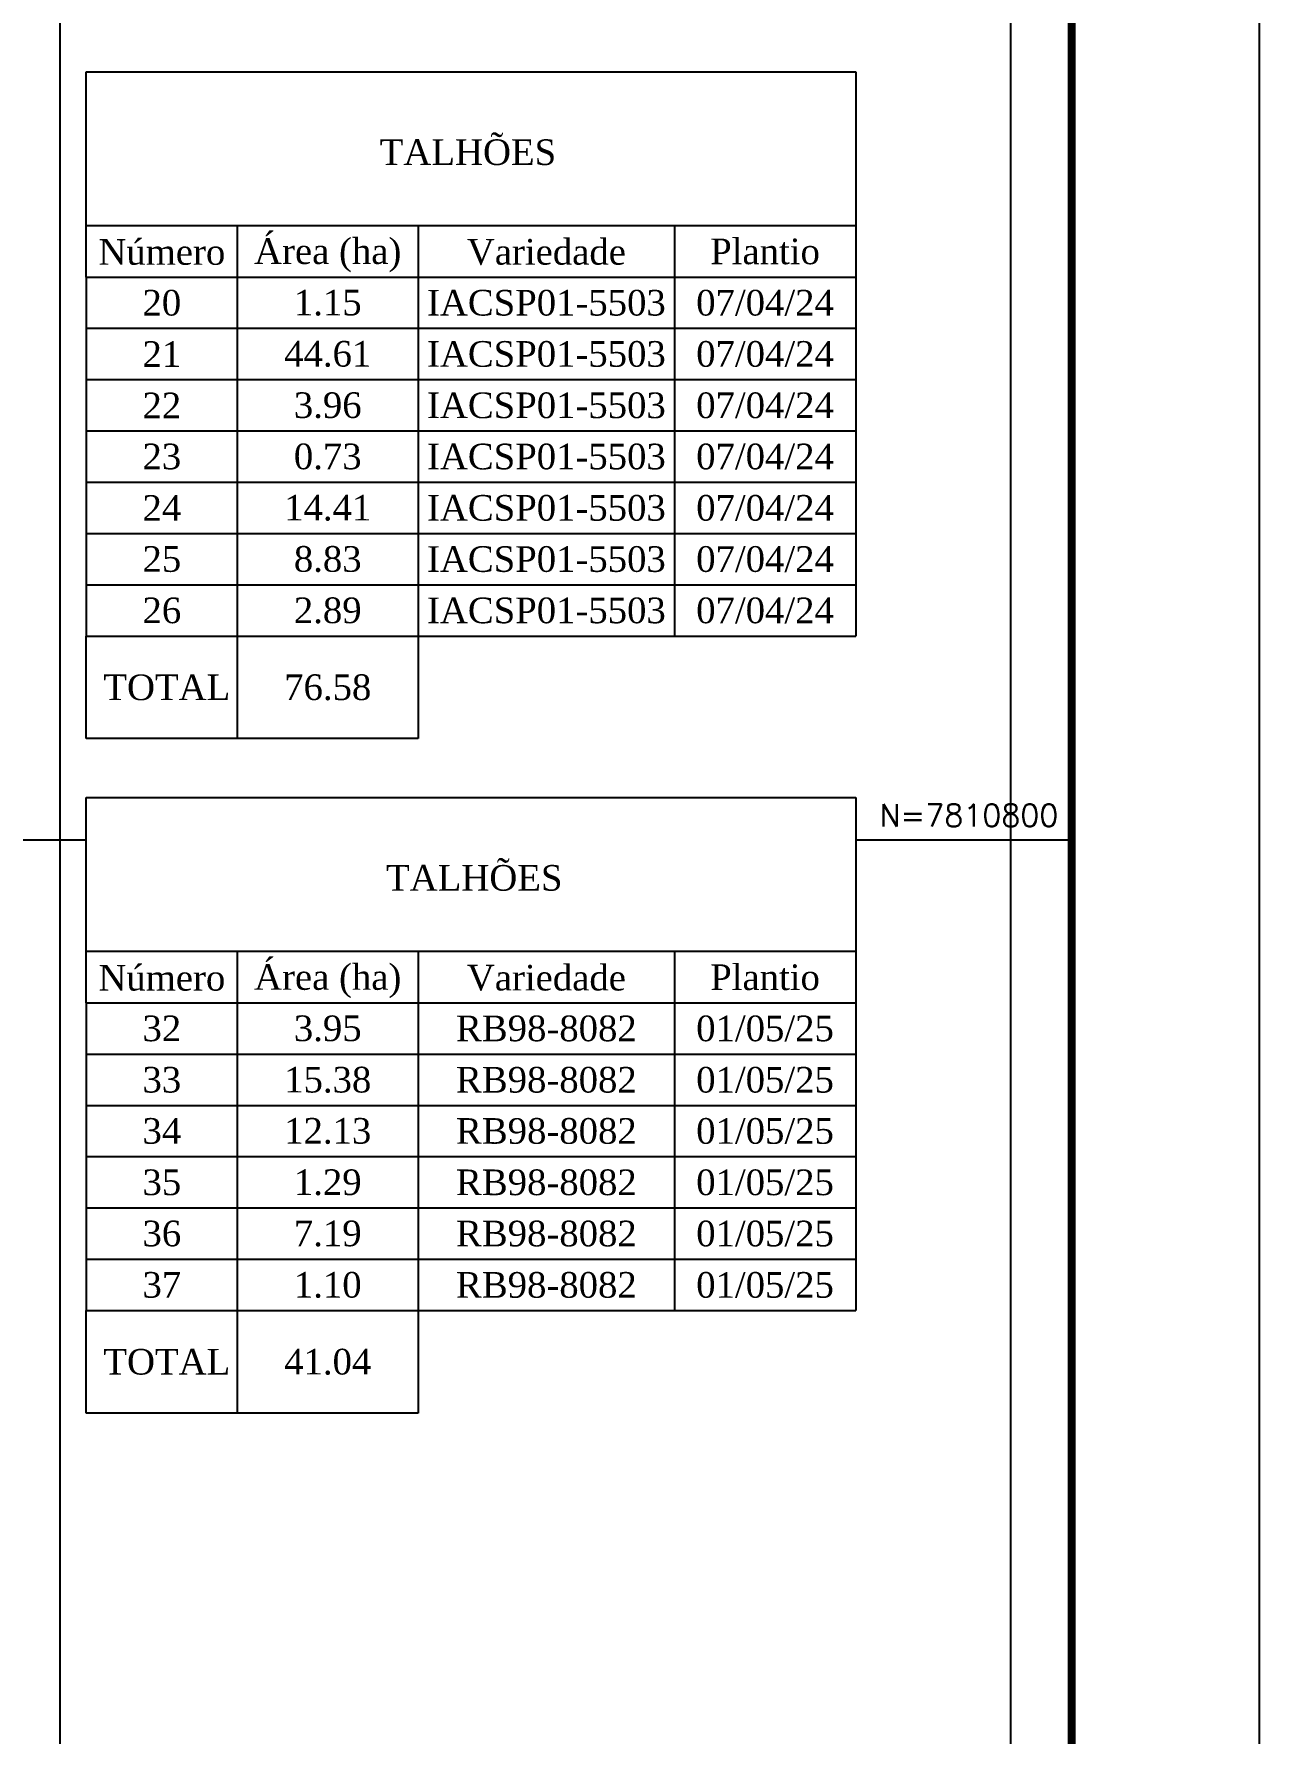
# Model space of a CAD drawing. Extents: x 721269 to 724957, y 7809358 to 7811965.
# Drawn here: x 724183 to 724957, y 7810236 to 7811308 of the extents above; entities that cross this region are included whole.
import ezdxf
from ezdxf.enums import TextEntityAlignment as Align

# ---------------------------------------------------------------- set-up
doc = ezdxf.new("R2010")
doc.units = 0
for name, color, linetype in [('FOLHA', 5, 'Continuous'), ('MALHA', 8, 'Continuous'), ('TABELAS', 7, 'Continuous')]:
    doc.layers.add(name, color=color, linetype=linetype)
doc.styles.add('AGROCAD', font='romans.shx')
doc.styles.add('AREAS', font='times.ttf')

# ---------------------------------------------------------------- blocks, each defined once
blk = doc.blocks.new('coordf')
at = {"layer": 'MALHA', "linetype": 'Continuous', "style": 'AGROCAD'}
blk.add_attdef('COORDF', text='', height=10, dxfattribs=at).set_placement((-6, 6), align=Align.RIGHT)

msp = doc.modelspace()

# ---------------------------------------------------------------- linework, layer by layer
at = {"layer": 'FOLHA', "color": 5}
msp.add_lwpolyline([(724956.6, 7809358.1), (721268.9, 7809358.1), (721268.9, 7811965.4), (724956.6, 7811965.4)], close=True, dxfattribs=at)
at = {"layer": 'FOLHA', "color": 5, "const_width": 4.97}
msp.add_lwpolyline([(721392.9, 7811847.1), (724838.3, 7811847.1), (724838.3, 7809482.2), (721392.9, 7809482.2)], close=True, dxfattribs=at)
at = {"layer": 'MALHA'}
for points in [[(724200, 7809728.8), (724200, 7811847.1)], [(724800, 7809728.8), (724800, 7811847.1)], [(724029.6, 7810800), (724216.4, 7810800)], [(724702, 7810800), (724838.3, 7810800)]]:
    msp.add_lwpolyline(points, dxfattribs=at)
at = {"layer": 'TABELAS'}
for p, q in [((724216.4, 7811155), (724216.4, 7811284.4)), ((724216.4, 7811284.4), (724702, 7811284.4)), ((724702, 7811284.4), (724702, 7811155)), ((724702, 7811187.4), (724216.4, 7811187.4)), ((724311.7, 7811187.4), (724311.7, 7811155)), ((724425.9, 7811187.4), (724425.9, 7811155)), ((724587.7, 7811187.4), (724587.7, 7811155)), ((724216.4, 7811155), (724216.4, 7811122.7)), ((724216.4, 7811155), (724702, 7811155)), ((724311.7, 7811155), (724311.7, 7811122.7)), ((724425.9, 7811155), (724425.9, 7811122.7)), ((724587.7, 7811155), (724587.7, 7811122.7)), ((724587.7, 7811155), (724587.7, 7811122.7)), ((724702, 7811155), (724702, 7811122.7)), ((724216.4, 7811122.7), (724216.4, 7811090.3)), ((724216.4, 7811122.7), (724702, 7811122.7)), ((724311.7, 7811122.7), (724311.7, 7811090.3)), ((724425.9, 7811122.7), (724425.9, 7811090.3)), ((724587.7, 7811122.7), (724587.7, 7811090.3)), ((724587.7, 7811122.7), (724587.7, 7811090.3)), ((724702, 7811122.7), (724702, 7811090.3)), ((724216.4, 7811090.3), (724216.4, 7811057.9)), ((724216.4, 7811090.3), (724702, 7811090.3)), ((724311.7, 7811090.3), (724311.7, 7811057.9)), ((724425.9, 7811090.3), (724425.9, 7811057.9)), ((724587.7, 7811090.3), (724587.7, 7811057.9)), ((724587.7, 7811090.3), (724587.7, 7811057.9)), ((724702, 7811090.3), (724702, 7811057.9)), ((724216.4, 7811057.9), (724216.4, 7811025.6)), ((724216.4, 7811057.9), (724702, 7811057.9)), ((724311.7, 7811057.9), (724311.7, 7811025.6)), ((724425.9, 7811057.9), (724425.9, 7811025.6)), ((724587.7, 7811057.9), (724587.7, 7811025.6)), ((724587.7, 7811057.9), (724587.7, 7811025.6)), ((724702, 7811057.9), (724702, 7811025.6)), ((724216.4, 7811025.6), (724216.4, 7810993.2)), ((724216.4, 7811025.6), (724702, 7811025.6)), ((724311.7, 7811025.6), (724311.7, 7810993.2)), ((724425.9, 7811025.6), (724425.9, 7810993.2)), ((724587.7, 7811025.6), (724587.7, 7810993.2)), ((724587.7, 7811025.6), (724587.7, 7810993.2)), ((724702, 7811025.6), (724702, 7810993.2)), ((724216.4, 7810993.2), (724216.4, 7810960.9)), ((724216.4, 7810993.2), (724702, 7810993.2)), ((724311.7, 7810993.2), (724311.7, 7810960.9)), ((724425.9, 7810993.2), (724425.9, 7810960.9)), ((724587.7, 7810993.2), (724587.7, 7810960.9)), ((724587.7, 7810993.2), (724587.7, 7810960.9)), ((724702, 7810993.2), (724702, 7810960.9)), ((724216.4, 7810960.9), (724216.4, 7810928.5)), ((724216.4, 7810960.9), (724702, 7810960.9)), ((724311.7, 7810960.9), (724311.7, 7810928.5)), ((724425.9, 7810960.9), (724425.9, 7810928.5)), ((724587.7, 7810960.9), (724587.7, 7810928.5)), ((724587.7, 7810960.9), (724587.7, 7810928.5)), ((724702, 7810960.9), (724702, 7810928.5)), ((724216.4, 7810863.8), (724216.4, 7810928.5)), ((724216.4, 7810928.5), (724702, 7810928.5)), ((724311.7, 7810928.5), (724311.7, 7810863.8)), ((724425.9, 7810928.5), (724425.9, 7810863.8)), ((724425.9, 7810863.8), (724216.4, 7810863.8)), ((724216.4, 7810697.2), (724216.4, 7810826.6)), ((724216.4, 7810826.6), (724702, 7810826.6)), ((724702, 7810826.6), (724702, 7810697.2)), ((724702, 7810729.5), (724216.4, 7810729.5)), ((724311.7, 7810729.5), (724311.7, 7810697.2)), ((724425.9, 7810729.5), (724425.9, 7810697.2)), ((724587.7, 7810729.5), (724587.7, 7810697.2)), ((724216.4, 7810697.2), (724216.4, 7810664.8)), ((724216.4, 7810697.2), (724702, 7810697.2)), ((724311.7, 7810697.2), (724311.7, 7810664.8)), ((724425.9, 7810697.2), (724425.9, 7810664.8)), ((724587.7, 7810697.2), (724587.7, 7810664.8)), ((724587.7, 7810697.2), (724587.7, 7810664.8)), ((724702, 7810697.2), (724702, 7810664.8)), ((724216.4, 7810664.8), (724216.4, 7810632.4)), ((724216.4, 7810664.8), (724702, 7810664.8)), ((724311.7, 7810664.8), (724311.7, 7810632.4)), ((724425.9, 7810664.8), (724425.9, 7810632.4)), ((724587.7, 7810664.8), (724587.7, 7810632.4)), ((724587.7, 7810664.8), (724587.7, 7810632.4)), ((724702, 7810664.8), (724702, 7810632.4)), ((724216.4, 7810632.4), (724216.4, 7810600.1)), ((724216.4, 7810632.4), (724702, 7810632.4)), ((724311.7, 7810632.4), (724311.7, 7810600.1)), ((724425.9, 7810632.4), (724425.9, 7810600.1)), ((724587.7, 7810632.4), (724587.7, 7810600.1)), ((724587.7, 7810632.4), (724587.7, 7810600.1)), ((724702, 7810632.4), (724702, 7810600.1)), ((724216.4, 7810600.1), (724216.4, 7810567.7)), ((724216.4, 7810600.1), (724702, 7810600.1)), ((724311.7, 7810600.1), (724311.7, 7810567.7)), ((724425.9, 7810600.1), (724425.9, 7810567.7)), ((724587.7, 7810600.1), (724587.7, 7810567.7)), ((724587.7, 7810600.1), (724587.7, 7810567.7)), ((724702, 7810600.1), (724702, 7810567.7)), ((724216.4, 7810567.7), (724216.4, 7810535.4)), ((724216.4, 7810567.7), (724702, 7810567.7)), ((724311.7, 7810567.7), (724311.7, 7810535.4)), ((724425.9, 7810567.7), (724425.9, 7810535.4)), ((724587.7, 7810567.7), (724587.7, 7810535.4)), ((724587.7, 7810567.7), (724587.7, 7810535.4)), ((724702, 7810567.7), (724702, 7810535.4)), ((724216.4, 7810535.4), (724216.4, 7810503)), ((724216.4, 7810535.4), (724702, 7810535.4)), ((724311.7, 7810535.4), (724311.7, 7810503)), ((724425.9, 7810535.4), (724425.9, 7810503)), ((724587.7, 7810535.4), (724587.7, 7810503)), ((724587.7, 7810535.4), (724587.7, 7810503)), ((724702, 7810535.4), (724702, 7810503)), ((724216.4, 7810438.3), (724216.4, 7810503)), ((724216.4, 7810503), (724702, 7810503)), ((724311.7, 7810503), (724311.7, 7810438.3)), ((724425.9, 7810503), (724425.9, 7810438.3)), ((724425.9, 7810438.3), (724216.4, 7810438.3))]:
    msp.add_line(p, q, dxfattribs=at)

# ---------------------------------------------------------------- block references
at = {"layer": 'MALHA'}
ref = msp.add_blockref('coordf', (724838.3, 7810800), dxfattribs=dict(at, xscale=1.4, yscale=1.4, zscale=1.4))
ref.add_attrib('COORDF', 'N=7810800', dxfattribs={"height": 14, "style": 'AGROCAD'}).set_placement((724829.9, 7810808.4), align=Align.RIGHT)

# ---------------------------------------------------------------- texts
at = {"layer": 'TABELAS', "style": 'AREAS'}
for s, height, p in [('TALHÕES', 16.18, (724457.3, 7811235.9)), ('Área (ha)', 16.18, (724368.8, 7811171.2)), ('Número', 16.18, (724264.1, 7811171.2)), ('Variedade', 16.18, (724506.8, 7811171.2)), ('20', 16.18, (724264.1, 7811138.8)), ('1.15', 16.18, (724368.8, 7811138.8)), ('IACSP01-5503', 16.178, (724506.8, 7811138.8)), ('07/04/24', 16.18, (724644.8, 7811138.8)), ('21', 16.18, (724264.1, 7811106.5)), ('44.61', 16.18, (724368.8, 7811106.5)), ('IACSP01-5503', 16.178, (724506.8, 7811106.5)), ('07/04/24', 16.18, (724644.8, 7811106.5)), ('22', 16.18, (724264.1, 7811074.1)), ('3.96', 16.18, (724368.8, 7811074.1)), ('IACSP01-5503', 16.178, (724506.8, 7811074.1)), ('07/04/24', 16.18, (724644.8, 7811074.1)), ('23', 16.18, (724264.1, 7811041.8)), ('0.73', 16.18, (724368.8, 7811041.8)), ('IACSP01-5503', 16.178, (724506.8, 7811041.8)), ('07/04/24', 16.18, (724644.8, 7811041.8)), ('24', 16.18, (724264.1, 7811009.4)), ('14.41', 16.18, (724368.8, 7811009.4)), ('IACSP01-5503', 16.178, (724506.8, 7811009.4)), ('07/04/24', 16.18, (724644.8, 7811009.4)), ('25', 16.18, (724264.1, 7810977.1)), ('8.83', 16.18, (724368.8, 7810977.1)), ('IACSP01-5503', 16.178, (724506.8, 7810977.1)), ('07/04/24', 16.18, (724644.8, 7810977.1)), ('26', 16.18, (724264.1, 7810944.7)), ('2.89', 16.18, (724368.8, 7810944.7)), ('IACSP01-5503', 16.178, (724506.8, 7810944.7)), ('07/04/24', 16.18, (724644.8, 7810944.7)), ('76.58', 16.18, (724368.8, 7810896.2)), ('TALHÕES', 16.18, (724461.3, 7810778.1)), ('Área (ha)', 16.18, (724368.8, 7810713.3)), ('Número', 16.18, (724264.1, 7810713.3)), ('Variedade', 16.18, (724506.8, 7810713.3)), ('32', 16.18, (724264.1, 7810681)), ('3.95', 16.18, (724368.8, 7810681)), ('RB98-8082', 16.18, (724506.8, 7810681)), ('01/05/25', 16.18, (724644.8, 7810681)), ('33', 16.18, (724264.1, 7810648.6)), ('15.38', 16.18, (724368.8, 7810648.6)), ('RB98-8082', 16.18, (724506.8, 7810648.6)), ('01/05/25', 16.18, (724644.8, 7810648.6)), ('34', 16.18, (724264.1, 7810616.3)), ('12.13', 16.18, (724368.8, 7810616.3)), ('RB98-8082', 16.18, (724506.8, 7810616.3)), ('01/05/25', 16.18, (724644.8, 7810616.3)), ('35', 16.18, (724264.1, 7810583.9)), ('1.29', 16.18, (724368.8, 7810583.9)), ('RB98-8082', 16.18, (724506.8, 7810583.9)), ('01/05/25', 16.18, (724644.8, 7810583.9)), ('36', 16.18, (724264.1, 7810551.6)), ('7.19', 16.18, (724368.8, 7810551.6)), ('RB98-8082', 16.18, (724506.8, 7810551.6)), ('01/05/25', 16.18, (724644.8, 7810551.6)), ('37', 16.18, (724264.1, 7810519.2)), ('1.10', 16.18, (724368.8, 7810519.2)), ('RB98-8082', 16.18, (724506.8, 7810519.2)), ('01/05/25', 16.18, (724644.8, 7810519.2)), ('41.04', 16.18, (724368.8, 7810470.7))]:
    msp.add_text(s, height=height, dxfattribs=at).set_placement(p, align=Align.MIDDLE)
for p in [(724644.8, 7811171.2), (724644.8, 7810713.3)]:
    msp.add_text('Plantio', height=16.18, dxfattribs=at).set_placement(p, align=Align.MIDDLE_CENTER)
at = {"layer": 'TABELAS', "color": 1, "style": 'AREAS'}
for p in [(724227.2, 7810888.1), (724227.2, 7810462.6)]:
    msp.add_text('TOTAL', height=16.18, dxfattribs=at).set_placement(p)

doc.saveas('drawing.dxf')
